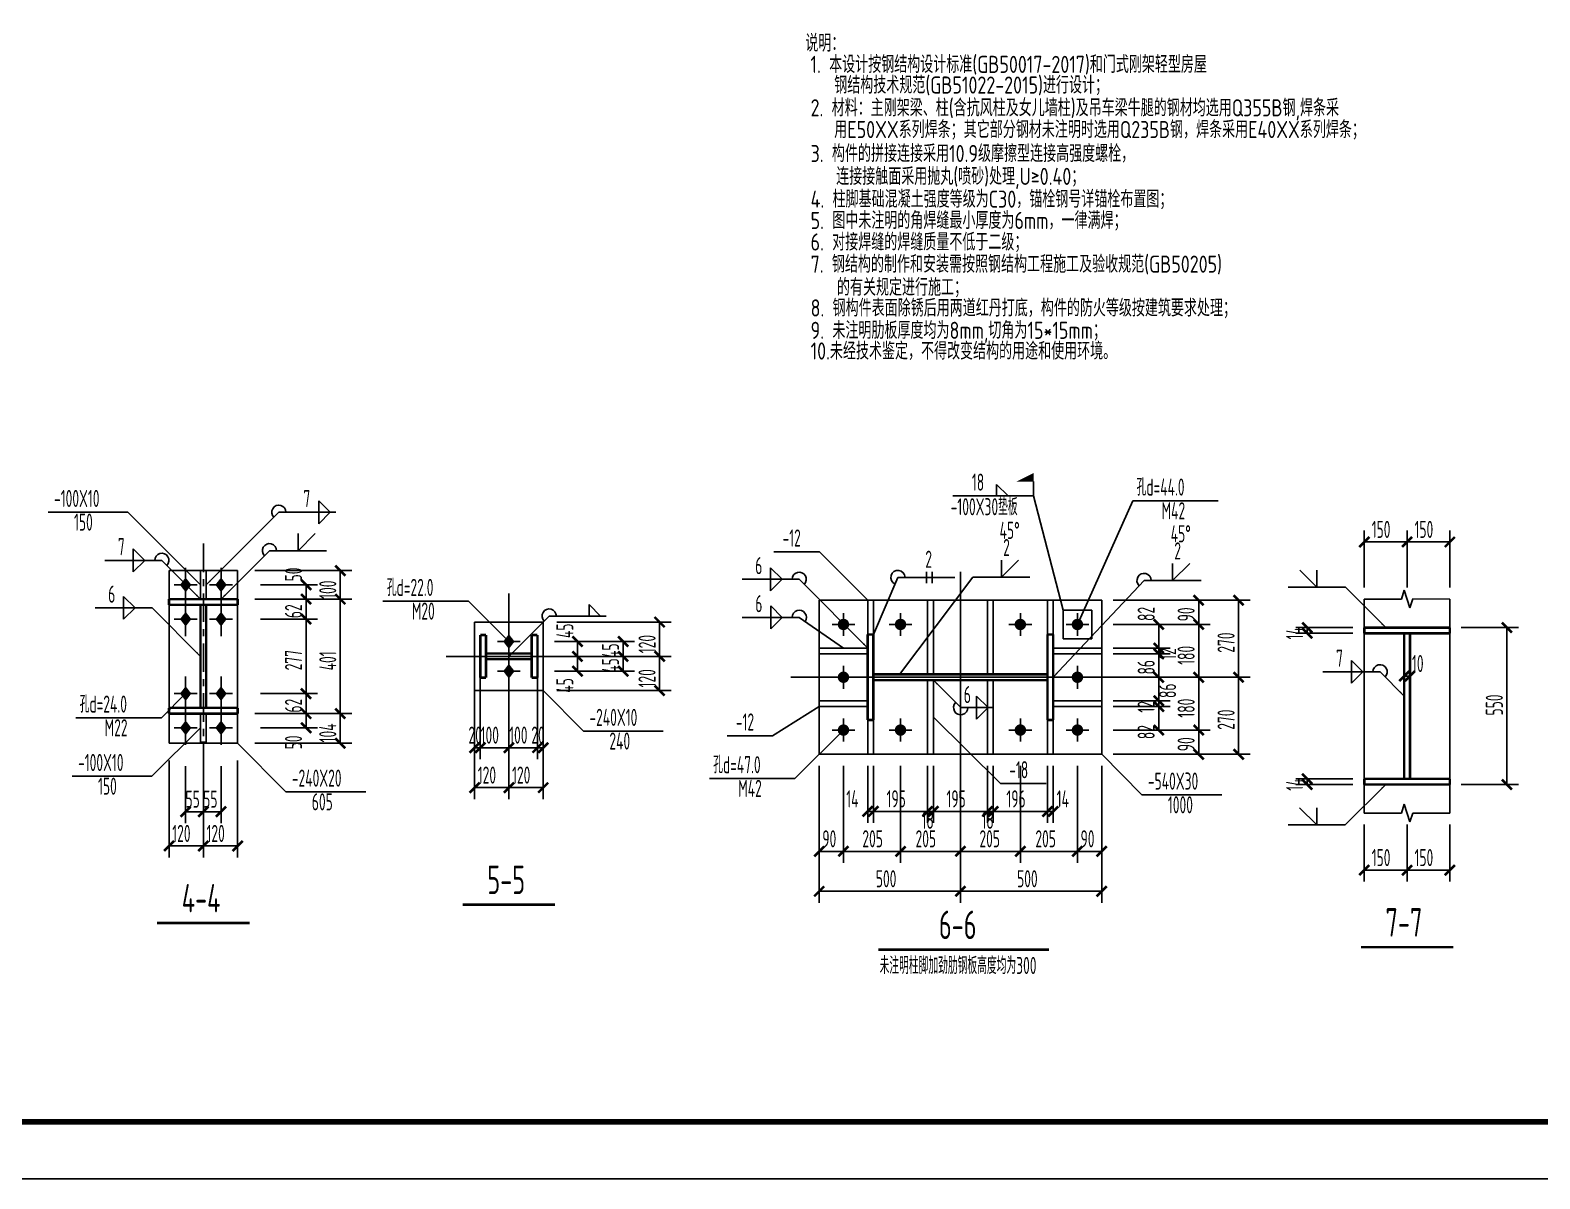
# Model space of a CAD drawing. Extents: x 9752569 to 9923256, y 1590558 to 2510207.
# Drawn here: x 9834289 to 9860743, y 1721983 to 1742107 of the extents above; entities that cross this region are included whole.
import ezdxf

# ---------------------------------------------------------------- set-up
doc = ezdxf.new("R2010")
doc.units = 0
doc.header["$LTSCALE"] = 1000
doc.header["$MEASUREMENT"] = 0
doc.linetypes.add('6', pattern=[8.75, 5, -1.25, 1.25, -1.25])
for name, color, linetype in [('10', 7, 'CONTINUOUS'), ('130', 7, 'CONTINUOUS'), ('20', 2, 'CONTINUOUS'), ('PUB_TITLE', 4, 'CONTINUOUS'), ('尺寸标注', 86, 'CONTINUOUS'), ('焊缝标注', 6, 'CONTINUOUS'), ('编号标注', 253, 'CONTINUOUS'), ('螺栓孔标注', 6, 'CONTINUOUS'), ('钢板标注', 6, 'CONTINUOUS')]:
    doc.layers.add(name, color=color, linetype=linetype)
doc.styles.add('TSSD_REIN', font='atssdeng.shx', dxfattribs={"width": 0.7, "bigfont": 'atssdchn.shx'})

msp = doc.modelspace()

# ---------------------------------------------------------------- linework, layer by layer
at = {"layer": '10', "color": 7, "linetype": '6', "ltscale": 0.1}
msp.add_line((9837323.2, 1729113.6), (9837323.2, 1733138.6), dxfattribs=at)
at = {"layer": '10', "color": 253, "ltscale": 0.1}
for p, q in [((9837013.2, 1732688.6), (9837013.2, 1732088.6)), ((9837633.2, 1732688.6), (9837633.2, 1732088.6)), ((9837213.2, 1732388.6), (9836813.2, 1732388.6)), ((9837833.2, 1732388.6), (9837433.2, 1732388.6)), ((9837013.2, 1732088.6), (9837013.2, 1731488.6)), ((9837633.2, 1732088.6), (9837633.2, 1731488.6)), ((9837213.2, 1731788.6), (9836813.2, 1731788.6)), ((9837833.2, 1731788.6), (9837433.2, 1731788.6)), ((9842677.2, 1731696.1), (9842677.2, 1731096.1)), ((9842877.2, 1731396.1), (9842477.2, 1731396.1)), ((9842677.2, 1731176.1), (9842677.2, 1730576.1)), ((9837013.2, 1730783.6), (9837013.2, 1730183.6)), ((9837633.2, 1730783.6), (9837633.2, 1730183.6)), ((9842877.2, 1730876.1), (9842477.2, 1730876.1)), ((9837213.2, 1730483.6), (9836813.2, 1730483.6)), ((9837833.2, 1730483.6), (9837433.2, 1730483.6)), ((9837013.2, 1730183.6), (9837013.2, 1729583.6)), ((9837633.2, 1730183.6), (9837633.2, 1729583.6)), ((9837213.2, 1729883.6), (9836813.2, 1729883.6)), ((9837833.2, 1729883.6), (9837433.2, 1729883.6))]:
    msp.add_line(p, q, dxfattribs=at)
at = {"layer": '10', "ltscale": 0.1}
for p, q in [((9850590.2, 1728919.8), (9850590.2, 1732619.8)), ((9842677.2, 1730036.1), (9842677.2, 1732236.1)), ((9848340.2, 1731694.8), (9848740.2, 1731694.8)), ((9848540.2, 1731494.8), (9848540.2, 1731894.8)), ((9849340.2, 1731694.8), (9849740.2, 1731694.8)), ((9849540.2, 1731494.8), (9849540.2, 1731894.8)), ((9851440.2, 1731694.8), (9851840.2, 1731694.8)), ((9851640.2, 1731494.8), (9851640.2, 1731894.8)), ((9852440.2, 1731694.8), (9852840.2, 1731694.8)), ((9852640.2, 1731494.8), (9852640.2, 1731894.8)), ((9841576.1, 1731136.1), (9843778.3, 1731136.1)), ((9848540.2, 1730569.8), (9848540.2, 1730969.8)), ((9852640.2, 1730569.8), (9852640.2, 1730969.8)), ((9847615.2, 1730769.8), (9853565.2, 1730769.8)), ((9848340.2, 1730769.8), (9848740.2, 1730769.8)), ((9852440.2, 1730769.8), (9852840.2, 1730769.8)), ((9848340.2, 1729844.8), (9848740.2, 1729844.8)), ((9848540.2, 1729644.8), (9848540.2, 1730044.8)), ((9849340.2, 1729844.8), (9849740.2, 1729844.8)), ((9849540.2, 1729644.8), (9849540.2, 1730044.8)), ((9851440.2, 1729844.8), (9851840.2, 1729844.8)), ((9851640.2, 1729644.8), (9851640.2, 1730044.8)), ((9852440.2, 1729844.8), (9852840.2, 1729844.8)), ((9852640.2, 1729644.8), (9852640.2, 1730044.8))]:
    msp.add_line(p, q, dxfattribs=at)
at = {"layer": '10', "color": 3, "ltscale": 0.1, "const_width": 45}
for points in [[(9837923.2, 1732138.6), (9836723.2, 1732138.6)], [(9836723.2, 1732138.6), (9836723.2, 1732038.6)], [(9836723.2, 1732038.6), (9837923.2, 1732038.6)], [(9837273.2, 1730233.6), (9837273.2, 1732038.6)], [(9837373.2, 1730233.6), (9837373.2, 1732038.6)], [(9837923.2, 1732038.6), (9837923.2, 1732138.6)], [(9842276.1, 1731511.1), (9842176.1, 1731511.1)], [(9842176.1, 1731511.1), (9842176.1, 1730761.1)], [(9842276.1, 1730761.1), (9842276.1, 1731511.1)], [(9843178.3, 1731511.1), (9843078.3, 1731511.1)], [(9843078.3, 1731511.1), (9843078.3, 1730761.1)], [(9843178.3, 1730761.1), (9843178.3, 1731511.1)], [(9849065.2, 1731519.8), (9848965.2, 1731519.8)], [(9848965.2, 1731519.8), (9848965.2, 1730019.8)], [(9849065.2, 1730019.8), (9849065.2, 1731519.8)], [(9852215.2, 1731519.8), (9852115.2, 1731519.8)], [(9852115.2, 1731519.8), (9852115.2, 1730019.8)], [(9852215.2, 1730019.8), (9852215.2, 1731519.8)], [(9842276.1, 1731186.1), (9843078.3, 1731186.1)], [(9842276.1, 1731086.1), (9843078.3, 1731086.1)], [(9842176.1, 1730761.1), (9842276.1, 1730761.1)], [(9843078.3, 1730761.1), (9843178.3, 1730761.1)], [(9849065.2, 1730819.8), (9852115.2, 1730819.8)], [(9849065.2, 1730719.8), (9852115.2, 1730719.8)], [(9837923.2, 1730233.6), (9836723.2, 1730233.6)], [(9836723.2, 1730233.6), (9836723.2, 1730133.6)], [(9836723.2, 1730133.6), (9837923.2, 1730133.6)], [(9837923.2, 1730133.6), (9837923.2, 1730233.6)], [(9848965.2, 1730019.8), (9849065.2, 1730019.8)], [(9852115.2, 1730019.8), (9852215.2, 1730019.8)]]:
    msp.add_lwpolyline(points, dxfattribs=at)
at = {"layer": '10', "ltscale": 0.1, "const_width": 100}
for points in [[(9848590.2, 1731694.8, 1), (9848490.2, 1731694.8, 1), (9848590.2, 1731694.8, 1)], [(9849590.2, 1731694.8, 1), (9849490.2, 1731694.8, 1), (9849590.2, 1731694.8, 1)], [(9851690.2, 1731694.8, 1), (9851590.2, 1731694.8, 1), (9851690.2, 1731694.8, 1)], [(9852690.2, 1731694.8, 1), (9852590.2, 1731694.8, 1), (9852690.2, 1731694.8, 1)], [(9848590.2, 1730769.8, 1), (9848490.2, 1730769.8, 1), (9848590.2, 1730769.8, 1)], [(9852690.2, 1730769.8, 1), (9852590.2, 1730769.8, 1), (9852690.2, 1730769.8, 1)], [(9848590.2, 1729844.8, 1), (9848490.2, 1729844.8, 1), (9848590.2, 1729844.8, 1)], [(9849590.2, 1729844.8, 1), (9849490.2, 1729844.8, 1), (9849590.2, 1729844.8, 1)], [(9851690.2, 1729844.8, 1), (9851590.2, 1729844.8, 1), (9851690.2, 1729844.8, 1)], [(9852690.2, 1729844.8, 1), (9852590.2, 1729844.8, 1), (9852690.2, 1729844.8, 1)]]:
    msp.add_lwpolyline(points, format="xyb", dxfattribs=at)
at = {"layer": '10', "ltscale": 0.1, "const_width": 45}
for points in [[(9841867.2, 1726786.1), (9843487.2, 1726786.1)], [(9836513.2, 1726463.6), (9838133.2, 1726463.6)], [(9849151.5, 1725996.8), (9852141.9, 1725996.8)], [(9857606.7, 1726040.3), (9859226.7, 1726040.3)]]:
    msp.add_lwpolyline(points, dxfattribs=at)
at = {"layer": '10', "ltscale": 0.1}
for points in [[(9837013.2, 1732518.6), (9836913.2, 1732388.6), (9837113.2, 1732388.6), (9837013.2, 1732258.6)], [(9837633.2, 1732518.6), (9837533.2, 1732388.6), (9837733.2, 1732388.6), (9837633.2, 1732258.6)], [(9837013.2, 1731918.6), (9836913.2, 1731788.6), (9837113.2, 1731788.6), (9837013.2, 1731658.6)], [(9837633.2, 1731918.6), (9837533.2, 1731788.6), (9837733.2, 1731788.6), (9837633.2, 1731658.6)], [(9842677.2, 1731526.1), (9842577.2, 1731396.1), (9842777.2, 1731396.1), (9842677.2, 1731266.1)], [(9842677.2, 1731006.1), (9842577.2, 1730876.1), (9842777.2, 1730876.1), (9842677.2, 1730746.1)], [(9837013.2, 1730613.6), (9836913.2, 1730483.6), (9837113.2, 1730483.6), (9837013.2, 1730353.6)], [(9837633.2, 1730613.6), (9837533.2, 1730483.6), (9837733.2, 1730483.6), (9837633.2, 1730353.6)], [(9837013.2, 1730013.6), (9836913.2, 1729883.6), (9837113.2, 1729883.6), (9837013.2, 1729753.6)], [(9837633.2, 1730013.6), (9837533.2, 1729883.6), (9837733.2, 1729883.6), (9837633.2, 1729753.6)]]:
    msp.add_solid(points, dxfattribs=at)
at = {"layer": '20'}
for points in [[(9837923.2, 1732638.6), (9836723.2, 1732638.6)], [(9836723.2, 1732638.6), (9836723.2, 1729613.6)], [(9837373.2, 1732638.6), (9837273.2, 1732638.6)], [(9837273.2, 1732638.6), (9837273.2, 1732138.6)], [(9837373.2, 1732138.6), (9837373.2, 1732638.6)], [(9837923.2, 1729613.6), (9837923.2, 1732638.6)], [(9837273.2, 1732138.6), (9837373.2, 1732138.6)], [(9853065.2, 1732119.8), (9848115.2, 1732119.8)], [(9848115.2, 1732119.8), (9848115.2, 1729419.8)], [(9849065.2, 1732119.8), (9848965.2, 1732119.8)], [(9848965.2, 1732119.8), (9848965.2, 1731519.8)], [(9849065.2, 1731519.8), (9849065.2, 1732119.8)], [(9850115.2, 1732119.8), (9850015.2, 1732119.8)], [(9850015.2, 1732119.8), (9850015.2, 1730819.8)], [(9850115.2, 1730819.8), (9850115.2, 1732119.8)], [(9851165.2, 1732119.8), (9851065.2, 1732119.8)], [(9851065.2, 1732119.8), (9851065.2, 1730819.8)], [(9851165.2, 1730819.8), (9851165.2, 1732119.8)], [(9852215.2, 1732119.8), (9852115.2, 1732119.8)], [(9852115.2, 1732119.8), (9852115.2, 1731519.8)], [(9852215.2, 1731519.8), (9852215.2, 1732119.8)], [(9852890.2, 1731944.8), (9852390.2, 1731944.8)], [(9852390.2, 1731944.8), (9852390.2, 1731444.8)], [(9852890.2, 1731444.8), (9852890.2, 1731944.8)], [(9853065.2, 1729419.8), (9853065.2, 1732119.8)], [(9843278.3, 1731736.1), (9842076.1, 1731736.1)], [(9842076.1, 1731736.1), (9842076.1, 1730536.1)], [(9843278.3, 1730536.1), (9843278.3, 1731736.1)], [(9848965.2, 1731519.8), (9849065.2, 1731519.8)], [(9852115.2, 1731519.8), (9852215.2, 1731519.8)], [(9852390.2, 1731444.8), (9852890.2, 1731444.8)], [(9848965.2, 1731282.3), (9848115.2, 1731282.3)], [(9848115.2, 1731282.3), (9848115.2, 1731182.3)], [(9848115.2, 1731182.3), (9848965.2, 1731182.3)], [(9848965.2, 1731182.3), (9848965.2, 1731282.3)], [(9853065.2, 1731282.3), (9852215.2, 1731282.3)], [(9852215.2, 1731282.3), (9852215.2, 1731182.3)], [(9852215.2, 1731182.3), (9853065.2, 1731182.3)], [(9853065.2, 1731182.3), (9853065.2, 1731282.3)], [(9842677.2, 1731136.1), (9842677.2, 1731136.1)], [(9842677.2, 1731136.1), (9842677.2, 1731136.1)], [(9842677.2, 1731136.1), (9842677.2, 1731136.1)], [(9842677.2, 1731136.1), (9842677.2, 1731136.1)], [(9842677.2, 1731136.1), (9842677.2, 1731136.1)], [(9842677.2, 1731136.1), (9842677.2, 1731136.1)], [(9842677.2, 1731136.1), (9842677.2, 1731136.1)], [(9842677.2, 1731136.1), (9842677.2, 1731136.1)], [(9850015.2, 1730819.8), (9850115.2, 1730819.8)], [(9850115.2, 1730719.8), (9850015.2, 1730719.8)], [(9850015.2, 1730719.8), (9850015.2, 1729419.8)], [(9850115.2, 1729419.8), (9850115.2, 1730719.8)], [(9851065.2, 1730819.8), (9851165.2, 1730819.8)], [(9851165.2, 1730719.8), (9851065.2, 1730719.8)], [(9851065.2, 1730719.8), (9851065.2, 1729419.8)], [(9851165.2, 1729419.8), (9851165.2, 1730719.8)], [(9842076.1, 1730536.1), (9843278.3, 1730536.1)], [(9848965.2, 1730357.3), (9848115.2, 1730357.3)], [(9848115.2, 1730357.3), (9848115.2, 1730257.3)], [(9848965.2, 1730257.3), (9848965.2, 1730357.3)], [(9853065.2, 1730357.3), (9852215.2, 1730357.3)], [(9852215.2, 1730357.3), (9852215.2, 1730257.3)], [(9853065.2, 1730257.3), (9853065.2, 1730357.3)], [(9837273.2, 1730133.6), (9837373.2, 1730133.6)], [(9837273.2, 1729633.6), (9837273.2, 1730133.6)], [(9837373.2, 1730133.6), (9837373.2, 1729633.6)], [(9848115.2, 1730257.3), (9848965.2, 1730257.3)], [(9852215.2, 1730257.3), (9853065.2, 1730257.3)], [(9849065.2, 1730019.8), (9848965.2, 1730019.8)], [(9848965.2, 1730019.8), (9848965.2, 1729419.8)], [(9849065.2, 1729419.8), (9849065.2, 1730019.8)], [(9852215.2, 1730019.8), (9852115.2, 1730019.8)], [(9852115.2, 1730019.8), (9852115.2, 1729419.8)], [(9852215.2, 1729419.8), (9852215.2, 1730019.8)], [(9836723.2, 1729613.6), (9837923.2, 1729613.6)], [(9837373.2, 1729633.6), (9837273.2, 1729633.6)], [(9848115.2, 1729419.8), (9853065.2, 1729419.8)], [(9848965.2, 1729419.8), (9849065.2, 1729419.8)], [(9850015.2, 1729419.8), (9850115.2, 1729419.8)], [(9851065.2, 1729419.8), (9851165.2, 1729419.8)], [(9852115.2, 1729419.8), (9852215.2, 1729419.8)]]:
    msp.add_lwpolyline(points, dxfattribs=at)
at = {"layer": 'PUB_TITLE'}
msp.add_lwpolyline([(9811805.5, 1721982.8), (9895905.5, 1721982.8), (9895905.5, 1781382.8), (9811805.5, 1781382.8)], close=True, dxfattribs=at)
at = {"layer": 'PUB_TITLE', "const_width": 100}
msp.add_lwpolyline([(9814305.5, 1722982.8), (9894905.5, 1722982.8), (9894905.5, 1780382.8), (9814305.5, 1780382.8)], close=True, dxfattribs=at)
at = {"layer": '尺寸标注'}
for p, q in [((9857666.7, 1732340.3), (9857666.7, 1733340.3)), ((9858416.7, 1732340.3), (9858416.7, 1733340.3)), ((9858416.7, 1732340.3), (9858416.7, 1733340.3)), ((9859166.7, 1732340.3), (9859166.7, 1733340.3)), ((9857666.7, 1733140.3), (9858416.7, 1733140.3)), ((9858416.7, 1733140.3), (9859166.7, 1733140.3)), ((9838223.2, 1732638.6), (9839923.2, 1732638.6)), ((9839723.2, 1732138.6), (9839723.2, 1732638.6)), ((9838323.2, 1732388.6), (9839323.2, 1732388.6)), ((9839123.2, 1732138.6), (9839123.2, 1732388.6)), ((9858316.7, 1732140.3), (9858366.7, 1732294.2)), ((9858366.7, 1732294.2), (9858466.4, 1731987.5)), ((9838223.2, 1732138.6), (9839923.2, 1732138.6)), ((9838223.2, 1732138.6), (9839923.2, 1732138.6)), ((9838323.2, 1732138.6), (9839323.2, 1732138.6)), ((9838323.2, 1732138.6), (9839323.2, 1732138.6)), ((9839123.2, 1731788.6), (9839123.2, 1732138.6)), ((9839723.2, 1730133.6), (9839723.2, 1732138.6)), ((9853265.2, 1732119.8), (9854965.2, 1732119.8)), ((9853265.2, 1732119.8), (9855665.2, 1732119.8)), ((9854765.2, 1731694.8), (9854765.2, 1732119.8)), ((9855465.2, 1730769.8), (9855465.2, 1732119.8)), ((9857666.7, 1732140.3), (9858316.7, 1732140.3)), ((9858466.4, 1731987.5), (9858516.7, 1732141.3)), ((9858516.7, 1732141.3), (9859166.7, 1732140.3)), ((9838323.2, 1731788.6), (9839323.2, 1731788.6)), ((9838323.2, 1731788.6), (9839323.2, 1731788.6)), ((9839123.2, 1730483.6), (9839123.2, 1731788.6)), ((9843518.3, 1731736.1), (9845518.3, 1731736.1)), ((9845318.3, 1731136.1), (9845318.3, 1731736.1)), ((9853265.2, 1731694.8), (9854265.2, 1731694.8)), ((9853265.2, 1731694.8), (9854965.2, 1731694.8)), ((9853265.2, 1731694.8), (9854965.2, 1731694.8)), ((9854065.2, 1731282.3), (9854065.2, 1731694.8)), ((9854765.2, 1730769.8), (9854765.2, 1731694.8)), ((9857466.7, 1731640.3), (9856466.7, 1731640.3)), ((9857466.7, 1731540.3), (9856466.7, 1731540.3)), ((9856666.7, 1731540.3), (9856666.7, 1731640.3)), ((9859366.7, 1731640.3), (9860366.7, 1731640.3)), ((9860166.7, 1728890.3), (9860166.7, 1731640.3)), ((9843478.3, 1731396.1), (9844078.3, 1731396.1)), ((9843558.3, 1731396.1), (9844878.3, 1731396.1)), ((9843878.3, 1731136.1), (9843878.3, 1731396.1)), ((9844678.3, 1731136.1), (9844678.3, 1731396.1)), ((9853265.2, 1731282.3), (9854265.2, 1731282.3)), ((9853265.2, 1731282.3), (9854265.2, 1731282.3)), ((9853265.2, 1731182.3), (9854265.2, 1731182.3)), ((9853265.2, 1731182.3), (9854265.2, 1731182.3)), ((9854065.2, 1731182.3), (9854065.2, 1731282.3)), ((9854065.2, 1730769.8), (9854065.2, 1731182.3)), ((9842076.1, 1731036.1), (9842076.1, 1729336.1)), ((9842176.1, 1731036.1), (9842176.1, 1729336.1)), ((9842176.1, 1731036.1), (9842176.1, 1729336.1)), ((9842677.2, 1731036.1), (9842677.2, 1729336.1)), ((9842677.2, 1731036.1), (9842677.2, 1729336.1)), ((9843178.3, 1731036.1), (9843178.3, 1729336.1)), ((9843178.3, 1731036.1), (9843178.3, 1729336.1)), ((9843278.3, 1731036.1), (9843278.3, 1729336.1)), ((9843478.3, 1731136.1), (9844078.3, 1731136.1)), ((9843478.3, 1731136.1), (9844078.3, 1731136.1)), ((9843518.3, 1731136.1), (9845518.3, 1731136.1)), ((9843518.3, 1731136.1), (9845518.3, 1731136.1)), ((9843558.3, 1731136.1), (9844878.3, 1731136.1)), ((9843558.3, 1731136.1), (9844878.3, 1731136.1)), ((9843878.3, 1730876.1), (9843878.3, 1731136.1)), ((9844678.3, 1730876.1), (9844678.3, 1731136.1)), ((9845318.3, 1730536.1), (9845318.3, 1731136.1)), ((9843478.3, 1730876.1), (9844078.3, 1730876.1)), ((9843558.3, 1730876.1), (9844878.3, 1730876.1)), ((9853265.2, 1730769.8), (9854265.2, 1730769.8)), ((9853265.2, 1730769.8), (9854265.2, 1730769.8)), ((9853265.2, 1730769.8), (9854965.2, 1730769.8)), ((9853265.2, 1730769.8), (9854965.2, 1730769.8)), ((9853265.2, 1730769.8), (9855665.2, 1730769.8)), ((9853265.2, 1730769.8), (9855665.2, 1730769.8)), ((9854065.2, 1730357.3), (9854065.2, 1730769.8)), ((9854765.2, 1729844.8), (9854765.2, 1730769.8)), ((9855465.2, 1729419.8), (9855465.2, 1730769.8)), ((9858366.7, 1730800.3), (9858366.7, 1730590.3)), ((9858366.7, 1730790.3), (9858466.7, 1730790.3)), ((9858466.7, 1730800.3), (9858466.7, 1730590.3)), ((9838323.2, 1730483.6), (9839323.2, 1730483.6)), ((9838323.2, 1730483.6), (9839323.2, 1730483.6)), ((9839123.2, 1730133.6), (9839123.2, 1730483.6)), ((9843518.3, 1730536.1), (9845518.3, 1730536.1)), ((9853265.2, 1730357.3), (9854265.2, 1730357.3)), ((9853265.2, 1730357.3), (9854265.2, 1730357.3)), ((9854065.2, 1730257.3), (9854065.2, 1730357.3)), ((9838223.2, 1730133.6), (9839923.2, 1730133.6)), ((9838223.2, 1730133.6), (9839923.2, 1730133.6)), ((9838323.2, 1730133.6), (9839323.2, 1730133.6)), ((9838323.2, 1730133.6), (9839323.2, 1730133.6)), ((9839123.2, 1729883.6), (9839123.2, 1730133.6)), ((9839723.2, 1729613.6), (9839723.2, 1730133.6)), ((9842076.1, 1730336.1), (9842076.1, 1728636.1)), ((9842677.2, 1730336.1), (9842677.2, 1728636.1)), ((9842677.2, 1730336.1), (9842677.2, 1728636.1)), ((9843278.3, 1730336.1), (9843278.3, 1728636.1)), ((9853265.2, 1730257.3), (9854265.2, 1730257.3)), ((9853265.2, 1730257.3), (9854265.2, 1730257.3)), ((9854065.2, 1729844.8), (9854065.2, 1730257.3)), ((9838323.2, 1729883.6), (9839323.2, 1729883.6)), ((9853265.2, 1729844.8), (9854265.2, 1729844.8)), ((9853265.2, 1729844.8), (9854965.2, 1729844.8)), ((9853265.2, 1729844.8), (9854965.2, 1729844.8)), ((9854765.2, 1729419.8), (9854765.2, 1729844.8)), ((9838223.2, 1729613.6), (9839923.2, 1729613.6)), ((9836723.2, 1729313.6), (9836723.2, 1727613.6)), ((9837323.2, 1729313.6), (9837323.2, 1727613.6)), ((9837323.2, 1729313.6), (9837323.2, 1727613.6)), ((9837923.2, 1729313.6), (9837923.2, 1727613.6)), ((9842076.1, 1729536.1), (9842176.1, 1729536.1)), ((9842176.1, 1729536.1), (9842677.2, 1729536.1)), ((9842677.2, 1729536.1), (9843178.3, 1729536.1)), ((9843178.3, 1729536.1), (9843278.3, 1729536.1)), ((9853265.2, 1729419.8), (9854965.2, 1729419.8)), ((9853265.2, 1729419.8), (9855665.2, 1729419.8)), ((9837013.2, 1729213.6), (9837013.2, 1728213.6)), ((9837323.2, 1729213.6), (9837323.2, 1728213.6)), ((9837323.2, 1729213.6), (9837323.2, 1728213.6)), ((9837633.2, 1729213.6), (9837633.2, 1728213.6)), ((9848115.2, 1729219.8), (9848115.2, 1727519.8)), ((9848115.2, 1729219.8), (9848115.2, 1726819.8)), ((9848540.2, 1729219.8), (9848540.2, 1727519.8)), ((9848540.2, 1729219.8), (9848540.2, 1727519.8)), ((9848965.2, 1729219.8), (9848965.2, 1728219.8)), ((9849065.2, 1729219.8), (9849065.2, 1728219.8)), ((9849065.2, 1729219.8), (9849065.2, 1728219.8)), ((9849540.2, 1729219.8), (9849540.2, 1727519.8)), ((9850015.2, 1729219.8), (9850015.2, 1728219.8)), ((9850015.2, 1729219.8), (9850015.2, 1728219.8)), ((9850115.2, 1729219.8), (9850115.2, 1728219.8)), ((9850115.2, 1729219.8), (9850115.2, 1728219.8)), ((9850590.2, 1729219.8), (9850590.2, 1727519.8)), ((9850590.2, 1729219.8), (9850590.2, 1727519.8)), ((9850590.2, 1729219.8), (9850590.2, 1726819.8)), ((9850590.2, 1729219.8), (9850590.2, 1726819.8)), ((9851065.2, 1729219.8), (9851065.2, 1728219.8)), ((9851065.2, 1729219.8), (9851065.2, 1728219.8)), ((9851165.2, 1729219.8), (9851165.2, 1728219.8)), ((9851165.2, 1729219.8), (9851165.2, 1728219.8)), ((9851640.2, 1729219.8), (9851640.2, 1727519.8)), ((9852115.2, 1729219.8), (9852115.2, 1728219.8)), ((9852115.2, 1729219.8), (9852115.2, 1728219.8)), ((9852215.2, 1729219.8), (9852215.2, 1728219.8)), ((9852640.2, 1729219.8), (9852640.2, 1727519.8)), ((9852640.2, 1729219.8), (9852640.2, 1727519.8)), ((9853065.2, 1729219.8), (9853065.2, 1727519.8)), ((9853065.2, 1729219.8), (9853065.2, 1726819.8)), ((9842076.1, 1728836.1), (9842677.2, 1728836.1)), ((9842677.2, 1728836.1), (9843278.3, 1728836.1)), ((9857466.7, 1728990.3), (9856466.7, 1728990.3)), ((9857466.7, 1728890.3), (9856466.7, 1728890.3)), ((9856666.7, 1728890.3), (9856666.7, 1728990.3)), ((9859366.7, 1728890.3), (9860366.7, 1728890.3)), ((9858316.7, 1728390.3), (9858366.7, 1728544.2)), ((9858366.7, 1728544.2), (9858466.4, 1728237.5)), ((9837013.2, 1728413.6), (9837323.2, 1728413.6)), ((9837323.2, 1728413.6), (9837633.2, 1728413.6)), ((9848965.2, 1728419.8), (9849065.2, 1728419.8)), ((9849065.2, 1728419.8), (9850015.2, 1728419.8)), ((9850015.2, 1728419.8), (9850115.2, 1728419.8)), ((9850115.2, 1728419.8), (9851065.2, 1728419.8)), ((9851065.2, 1728419.8), (9851165.2, 1728419.8)), ((9851165.2, 1728419.8), (9852115.2, 1728419.8)), ((9852115.2, 1728419.8), (9852215.2, 1728419.8)), ((9857666.7, 1728390.3), (9858316.7, 1728390.3)), ((9858466.4, 1728237.5), (9858516.7, 1728391.3)), ((9858516.7, 1728391.3), (9859166.7, 1728390.3)), ((9857666.7, 1728190.3), (9857666.7, 1727190.3)), ((9858416.7, 1728190.3), (9858416.7, 1727190.3)), ((9858416.7, 1728190.3), (9858416.7, 1727190.3)), ((9859166.7, 1728190.3), (9859166.7, 1727190.3)), ((9836723.2, 1727813.6), (9837323.2, 1727813.6)), ((9837323.2, 1727813.6), (9837923.2, 1727813.6)), ((9848115.2, 1727719.8), (9848540.2, 1727719.8)), ((9848540.2, 1727719.8), (9850590.2, 1727719.8)), ((9850590.2, 1727719.8), (9852640.2, 1727719.8)), ((9852640.2, 1727719.8), (9853065.2, 1727719.8)), ((9857666.7, 1727390.3), (9858416.7, 1727390.3)), ((9858416.7, 1727390.3), (9859166.7, 1727390.3)), ((9848115.2, 1727019.8), (9850590.2, 1727019.8)), ((9850590.2, 1727019.8), (9853065.2, 1727019.8))]:
    msp.add_line(p, q, dxfattribs=at)
at = {"layer": '尺寸标注', "color": 3}
for p, q in [((9857666.7, 1728390.3), (9857666.7, 1732140.3)), ((9859166.7, 1728390.3), (9859166.7, 1732140.3))]:
    msp.add_line(p, q, dxfattribs=at)
at = {"layer": '尺寸标注', "const_width": 45}
for points in [[(9857578.3, 1733051.9), (9857755, 1733228.7)], [(9858328.3, 1733051.9), (9858505, 1733228.7)], [(9858328.3, 1733051.9), (9858505, 1733228.7)], [(9859078.3, 1733051.9), (9859255, 1733228.7)], [(9839634.8, 1732727), (9839811.6, 1732550.2)], [(9839034.8, 1732477), (9839211.6, 1732300.2)], [(9839034.8, 1732227), (9839211.6, 1732050.2)], [(9839034.8, 1732227), (9839211.6, 1732050.2)], [(9839634.8, 1732227), (9839811.6, 1732050.2)], [(9839634.8, 1732227), (9839811.6, 1732050.2)], [(9854676.8, 1732208.2), (9854853.6, 1732031.4)], [(9855376.8, 1732208.2), (9855553.6, 1732031.4)], [(9839034.8, 1731877), (9839211.6, 1731700.2)], [(9839034.8, 1731877), (9839211.6, 1731700.2)], [(9845229.9, 1731824.5), (9845406.7, 1731647.7)], [(9853976.8, 1731783.2), (9854153.6, 1731606.4)], [(9854676.8, 1731783.2), (9854853.6, 1731606.4)], [(9854676.8, 1731783.2), (9854853.6, 1731606.4)], [(9856578.3, 1731728.7), (9856755, 1731551.9)], [(9860078.3, 1731728.7), (9860255, 1731551.9)], [(9843789.9, 1731484.5), (9843966.7, 1731307.7)], [(9844589.9, 1731484.5), (9844766.7, 1731307.7)], [(9856578.3, 1731628.7), (9856755, 1731451.9)], [(9843789.9, 1731224.5), (9843966.7, 1731047.7)], [(9843789.9, 1731224.5), (9843966.7, 1731047.7)], [(9844589.9, 1731224.5), (9844766.7, 1731047.7)], [(9844589.9, 1731224.5), (9844766.7, 1731047.7)], [(9845229.9, 1731224.5), (9845406.7, 1731047.7)], [(9845229.9, 1731224.5), (9845406.7, 1731047.7)], [(9853976.8, 1731370.7), (9854153.6, 1731193.9)], [(9853976.8, 1731370.7), (9854153.6, 1731193.9)], [(9853976.8, 1731270.7), (9854153.6, 1731093.9)], [(9853976.8, 1731270.7), (9854153.6, 1731093.9)], [(9843789.9, 1730964.5), (9843966.7, 1730787.7)], [(9844589.9, 1730964.5), (9844766.7, 1730787.7)], [(9853976.8, 1730858.2), (9854153.6, 1730681.4)], [(9853976.8, 1730858.2), (9854153.6, 1730681.4)], [(9854676.8, 1730858.2), (9854853.6, 1730681.4)], [(9854676.8, 1730858.2), (9854853.6, 1730681.4)], [(9855376.8, 1730858.2), (9855553.6, 1730681.4)], [(9855376.8, 1730858.2), (9855553.6, 1730681.4)], [(9858278.3, 1730701.9), (9858455, 1730878.7)], [(9858378.3, 1730701.9), (9858555, 1730878.7)], [(9845229.9, 1730624.5), (9845406.7, 1730447.7)], [(9839034.8, 1730572), (9839211.6, 1730395.2)], [(9839034.8, 1730572), (9839211.6, 1730395.2)], [(9853976.8, 1730445.7), (9854153.6, 1730268.9)], [(9853976.8, 1730445.7), (9854153.6, 1730268.9)], [(9853976.8, 1730345.7), (9854153.6, 1730168.9)], [(9853976.8, 1730345.7), (9854153.6, 1730168.9)], [(9839034.8, 1730222), (9839211.6, 1730045.2)], [(9839034.8, 1730222), (9839211.6, 1730045.2)], [(9839634.8, 1730222), (9839811.6, 1730045.2)], [(9839634.8, 1730222), (9839811.6, 1730045.2)], [(9839034.8, 1729972), (9839211.6, 1729795.2)], [(9853976.8, 1729933.2), (9854153.6, 1729756.4)], [(9854676.8, 1729933.2), (9854853.6, 1729756.4)], [(9854676.8, 1729933.2), (9854853.6, 1729756.4)], [(9839634.8, 1729702), (9839811.6, 1729525.2)], [(9841987.7, 1729447.7), (9842164.4, 1729624.5)], [(9842087.7, 1729447.7), (9842264.4, 1729624.5)], [(9842087.7, 1729447.7), (9842264.4, 1729624.5)], [(9842588.8, 1729447.7), (9842765.6, 1729624.5)], [(9842588.8, 1729447.7), (9842765.6, 1729624.5)], [(9843089.9, 1729447.7), (9843266.7, 1729624.5)], [(9843089.9, 1729447.7), (9843266.7, 1729624.5)], [(9843189.9, 1729447.7), (9843366.7, 1729624.5)], [(9854676.8, 1729508.2), (9854853.6, 1729331.4)], [(9855376.8, 1729508.2), (9855553.6, 1729331.4)], [(9856578.3, 1729078.7), (9856755, 1728901.9)], [(9841987.7, 1728747.7), (9842164.4, 1728924.5)], [(9842588.8, 1728747.7), (9842765.6, 1728924.5)], [(9842588.8, 1728747.7), (9842765.6, 1728924.5)], [(9843189.9, 1728747.7), (9843366.7, 1728924.5)], [(9856578.3, 1728978.7), (9856755, 1728801.9)], [(9860078.3, 1728978.7), (9860255, 1728801.9)], [(9836924.8, 1728325.2), (9837101.6, 1728502)], [(9837234.8, 1728325.2), (9837411.6, 1728502)], [(9837234.8, 1728325.2), (9837411.6, 1728502)], [(9837544.8, 1728325.2), (9837721.6, 1728502)], [(9848876.8, 1728331.4), (9849053.6, 1728508.2)], [(9848976.8, 1728331.4), (9849153.6, 1728508.2)], [(9848976.8, 1728331.4), (9849153.6, 1728508.2)], [(9849926.8, 1728331.4), (9850103.6, 1728508.2)], [(9849926.8, 1728331.4), (9850103.6, 1728508.2)], [(9850026.8, 1728331.4), (9850203.6, 1728508.2)], [(9850026.8, 1728331.4), (9850203.6, 1728508.2)], [(9850976.8, 1728331.4), (9851153.6, 1728508.2)], [(9850976.8, 1728331.4), (9851153.6, 1728508.2)], [(9851076.8, 1728331.4), (9851253.6, 1728508.2)], [(9851076.8, 1728331.4), (9851253.6, 1728508.2)], [(9852026.8, 1728331.4), (9852203.6, 1728508.2)], [(9852026.8, 1728331.4), (9852203.6, 1728508.2)], [(9852126.8, 1728331.4), (9852303.6, 1728508.2)], [(9836634.8, 1727725.2), (9836811.6, 1727902)], [(9837234.8, 1727725.2), (9837411.6, 1727902)], [(9837234.8, 1727725.2), (9837411.6, 1727902)], [(9837834.8, 1727725.2), (9838011.6, 1727902)], [(9848026.8, 1727631.4), (9848203.6, 1727808.2)], [(9848451.8, 1727631.4), (9848628.6, 1727808.2)], [(9848451.8, 1727631.4), (9848628.6, 1727808.2)], [(9849451.8, 1727631.4), (9849628.6, 1727808.2)], [(9849451.8, 1727631.4), (9849628.6, 1727808.2)], [(9850501.8, 1727631.4), (9850678.6, 1727808.2)], [(9850501.8, 1727631.4), (9850678.6, 1727808.2)], [(9851551.8, 1727631.4), (9851728.6, 1727808.2)], [(9851551.8, 1727631.4), (9851728.6, 1727808.2)], [(9852551.8, 1727631.4), (9852728.6, 1727808.2)], [(9852551.8, 1727631.4), (9852728.6, 1727808.2)], [(9852976.8, 1727631.4), (9853153.6, 1727808.2)], [(9857578.3, 1727301.9), (9857755, 1727478.7)], [(9858328.3, 1727301.9), (9858505, 1727478.7)], [(9858328.3, 1727301.9), (9858505, 1727478.7)], [(9859078.3, 1727301.9), (9859255, 1727478.7)], [(9848026.8, 1726931.4), (9848203.6, 1727108.2)], [(9850501.8, 1726931.4), (9850678.6, 1727108.2)], [(9850501.8, 1726931.4), (9850678.6, 1727108.2)], [(9852976.8, 1726931.4), (9853153.6, 1727108.2)]]:
    msp.add_lwpolyline(points, dxfattribs=at)
at = {"layer": '焊缝标注'}
for p, q in [((9851423.8, 1733948.1), (9851223.8, 1734148.1)), ((9851223.8, 1733948.1), (9851223.8, 1734148.1)), ((9851872.6, 1733948.1), (9851872.6, 1734198.1)), ((9839346.5, 1733860.9), (9839546.5, 1733660.9)), ((9839346.5, 1733660.9), (9839346.5, 1733860.9)), ((9851872.6, 1733948.1), (9850458.8, 1733948.1)), ((9852390.2, 1731944.8), (9851872.6, 1733948.1)), ((9837373.2, 1732388.6), (9838646.5, 1733660.9)), ((9838646.5, 1733660.9), (9839646.5, 1733660.9)), ((9839346.5, 1733460.9), (9839546.5, 1733660.9)), ((9839346.5, 1733660.9), (9839346.5, 1733460.9)), ((9838982, 1732986.8), (9838982, 1733286.8)), ((9838982, 1732986.8), (9839282, 1733286.8)), ((9836295.2, 1732818.2), (9836095.2, 1733018.2)), ((9836095.2, 1732818.2), (9836095.2, 1733018.2)), ((9836595.2, 1732818.2), (9835595.2, 1732818.2)), ((9836295.2, 1732818.2), (9836095.2, 1732618.2)), ((9836095.2, 1732818.2), (9836095.2, 1732618.2)), ((9837273.2, 1732138.6), (9836595.2, 1732818.2)), ((9837633.2, 1732138.6), (9838482, 1732986.8)), ((9838482, 1732986.8), (9839482, 1732986.8)), ((9851308.6, 1732523.2), (9851308.6, 1732823.2)), ((9851308.6, 1732523.2), (9851608.6, 1732823.2)), ((9854307.4, 1732464.4), (9854307.4, 1732764.4)), ((9854307.4, 1732464.4), (9854607.4, 1732764.4)), ((9847764.5, 1732485.8), (9846764.5, 1732485.8)), ((9847464.5, 1732485.8), (9847264.5, 1732685.8)), ((9847264.5, 1732485.8), (9847264.5, 1732685.8)), ((9847464.5, 1732485.8), (9847264.5, 1732285.8)), ((9847264.5, 1732485.8), (9847264.5, 1732285.8)), ((9848965.2, 1731282.3), (9847764.5, 1732485.8)), ((9849065.2, 1731519.8), (9849494.4, 1732517.6)), ((9849494.4, 1732517.6), (9850494.4, 1732517.6)), ((9849522.7, 1730819.8), (9850808.6, 1732523.2)), ((9849994.4, 1732417.6), (9849994.4, 1732617.6)), ((9850094.4, 1732417.6), (9850094.4, 1732617.6)), ((9850808.6, 1732523.2), (9851808.6, 1732523.2)), ((9856835.4, 1732348.2), (9856535.4, 1732648.2)), ((9856835.4, 1732348.2), (9856835.4, 1732648.2)), ((9852215.2, 1730769.8), (9853807.4, 1732464.4)), ((9853807.4, 1732464.4), (9854807.4, 1732464.4)), ((9857335.4, 1732348.2), (9856335.4, 1732348.2)), ((9858041.7, 1731640.3), (9857335.4, 1732348.2)), ((9836425.7, 1731985.6), (9835425.7, 1731985.6)), ((9836125.7, 1731985.6), (9835925.7, 1732185.6)), ((9835925.7, 1731985.6), (9835925.7, 1732185.6)), ((9836125.7, 1731985.6), (9835925.7, 1731785.6)), ((9835925.7, 1731985.6), (9835925.7, 1731785.6)), ((9837273.2, 1731136.1), (9836425.7, 1731985.6)), ((9844084.6, 1732042.9), (9844284.6, 1731842.9)), ((9844084.6, 1731842.9), (9844084.6, 1732042.9)), ((9847465.7, 1731819.7), (9847265.7, 1732019.7)), ((9847265.7, 1731819.7), (9847265.7, 1732019.7)), ((9842677.2, 1731136.1), (9843384.6, 1731842.9)), ((9843384.6, 1731842.9), (9844384.6, 1731842.9)), ((9847765.7, 1731819.7), (9846765.7, 1731819.7)), ((9847465.7, 1731819.7), (9847265.7, 1731619.7)), ((9847265.7, 1731819.7), (9847265.7, 1731619.7)), ((9848540.2, 1731282.3), (9847765.7, 1731819.7)), ((9857642.9, 1730865), (9857442.9, 1731065)), ((9857442.9, 1730865), (9857442.9, 1731065)), ((9850115.2, 1730719.8), (9850594.4, 1730237.9)), ((9857942.9, 1730865), (9856942.9, 1730865)), ((9857642.9, 1730865), (9857442.9, 1730665)), ((9857442.9, 1730865), (9857442.9, 1730665)), ((9858366.7, 1730440.3), (9857942.9, 1730865)), ((9850873.9, 1730437.9), (9851073.9, 1730237.9)), ((9850873.9, 1730237.9), (9850873.9, 1730437.9)), ((9850594.4, 1730237.9), (9851173.9, 1730237.9)), ((9850873.9, 1730037.9), (9851073.9, 1730237.9)), ((9850873.9, 1730237.9), (9850873.9, 1730037.9)), ((9858041.7, 1728890.3), (9857333.1, 1728184.6)), ((9856833.1, 1728184.6), (9856533.1, 1728484.6)), ((9856833.1, 1728184.6), (9856833.1, 1728484.6)), ((9857333.1, 1728184.6), (9856333.1, 1728184.6))]:
    msp.add_line(p, q, dxfattribs=at)
for centre, start, end in [((9838646.5, 1733660.9), 0, 224.97719), ((9838482, 1732986.8), 0, 224.97719), ((9836595.2, 1732818.2), 314.93155, 180.00001), ((9847764.5, 1732485.8), 314.93155, 180.00001), ((9849494.4, 1732517.6), 0, 246.7219), ((9853807.4, 1732464.4), 0, 226.78376), ((9843384.6, 1731842.9), 0, 224.97719), ((9847765.7, 1731819.7), 325.24664, 180.00001), ((9857942.9, 1730865), 314.93155, 180.00001), ((9850594.4, 1730237.9), 134.84033, 0)]:
    msp.add_arc(centre, 125, start, end, dxfattribs=at)
for points in [[(9851872.6, 1734198.1), (9851572.6, 1734198.1), (9851872.6, 1734348.1)], [(9837373.2, 1732388.6), (9837454.5, 1732448.6), (9837433.3, 1732469.9)], [(9837273.2, 1732138.6), (9837213.2, 1732220), (9837191.9, 1732198.8)], [(9837633.2, 1732138.6), (9837714.5, 1732198.6), (9837693.3, 1732219.9)], [(9852390.2, 1731944.8), (9852379.8, 1732045.4), (9852350.7, 1732037.9)], [(9858041.7, 1731640.3), (9857981.6, 1731721.7), (9857960.4, 1731700.5)], [(9849065.2, 1731519.8), (9849118.5, 1731605.7), (9849090.9, 1731617.6)], [(9837273.2, 1731136.1), (9837213.2, 1731217.5), (9837191.9, 1731196.3)], [(9842677.2, 1731136.1), (9842758.5, 1731196.1), (9842737.3, 1731217.4)], [(9848540.2, 1731282.3), (9848466.6, 1731351.6), (9848449.5, 1731327)], [(9848965.2, 1731282.3), (9848905.2, 1731363.7), (9848883.9, 1731342.5)], [(9849522.7, 1730819.8), (9849594.9, 1730890.6), (9849571, 1730908.7)], [(9850115.2, 1730719.8), (9850175.1, 1730638.3), (9850196.3, 1730659.5)], [(9852215.2, 1730769.8), (9852294.6, 1730832.4), (9852272.7, 1730853)], [(9858366.7, 1730440.3), (9858306.6, 1730521.7), (9858285.4, 1730500.5)], [(9858041.7, 1728890.3), (9857960.2, 1728830.3), (9857981.4, 1728809.1)]]:
    msp.add_solid(points, dxfattribs=at)
at = {"layer": '编号标注', "color": 2, "const_width": 45}
for points in [[(9857666.7, 1731640.3), (9859166.7, 1731640.3)], [(9857666.7, 1731540.3), (9857666.7, 1731640.3)], [(9859166.7, 1731540.3), (9857666.7, 1731540.3)], [(9858466.7, 1731540.3), (9858366.7, 1731540.3)], [(9858366.7, 1731540.3), (9858366.7, 1728990.3)], [(9858466.7, 1728990.3), (9858466.7, 1731540.3)], [(9859166.7, 1731640.3), (9859166.7, 1731540.3)], [(9859166.7, 1728990.3), (9857666.7, 1728990.3)], [(9857666.7, 1728990.3), (9857666.7, 1728890.3)], [(9857666.7, 1728890.3), (9859166.7, 1728890.3)], [(9858366.7, 1728990.3), (9858466.7, 1728990.3)], [(9859166.7, 1728890.3), (9859166.7, 1728990.3)]]:
    msp.add_lwpolyline(points, dxfattribs=at)
at = {"layer": '螺栓孔标注'}
for p, q in [((9852640.2, 1731694.8), (9853609.3, 1733862)), ((9853609.3, 1733862), (9855109.3, 1733862)), ((9841970.9, 1732104), (9840470.9, 1732104)), ((9842677.2, 1731396.1), (9841970.9, 1732104)), ((9837013.2, 1730483.6), (9836588.1, 1730060.2)), ((9836588.1, 1730060.2), (9835088.1, 1730060.2)), ((9848540.2, 1729844.8), (9847690, 1728998)), ((9847690, 1728998), (9846190, 1728998))]:
    msp.add_line(p, q, dxfattribs=at)
at = {"layer": '螺栓孔标注', "const_width": 10}
for points in [[(9852645.2, 1731694.8, 1), (9852635.2, 1731694.8, 1), (9852645.2, 1731694.8, 1)], [(9842682.2, 1731396.1, 1), (9842672.2, 1731396.1, 1), (9842682.2, 1731396.1, 1)], [(9837018.2, 1730483.6, 1), (9837008.2, 1730483.6, 1), (9837018.2, 1730483.6, 1)], [(9848545.2, 1729844.8, 1), (9848535.2, 1729844.8, 1), (9848545.2, 1729844.8, 1)]]:
    msp.add_lwpolyline(points, format="xyb", dxfattribs=at)
at = {"layer": '钢板标注'}
for p, q in [((9836001.9, 1733662.9), (9834601.9, 1733662.9)), ((9837273.2, 1732388.6), (9836001.9, 1733662.9)), ((9848117.7, 1732969.4), (9847317.7, 1732969.4)), ((9848965.2, 1732119.8), (9848117.7, 1732969.4)), ((9843278.3, 1730536.1), (9843983.4, 1729827)), ((9848115.2, 1730257.3), (9847299.5, 1729746.3)), ((9837273.2, 1729883.6), (9836423, 1729036.7)), ((9843983.4, 1729827), (9845383.4, 1729827)), ((9850115.2, 1730069.8), (9851290.4, 1728909.7)), ((9837923.2, 1729613.6), (9838769.3, 1728762.7)), ((9847299.5, 1729746.3), (9846499.5, 1729746.3)), ((9853065.2, 1729419.8), (9853770.3, 1728710.7)), ((9836423, 1729036.7), (9835023, 1729036.7)), ((9851290.4, 1728909.7), (9852090.4, 1728909.7)), ((9838769.3, 1728762.7), (9840169.3, 1728762.7)), ((9853770.3, 1728710.7), (9855170.3, 1728710.7))]:
    msp.add_line(p, q, dxfattribs=at)
at = {"layer": '钢板标注', "const_width": 10}
for points in [[(9837278.2, 1732388.6, 1), (9837268.2, 1732388.6, 1), (9837278.2, 1732388.6, 1)], [(9848970.2, 1732119.8, 1), (9848960.2, 1732119.8, 1), (9848970.2, 1732119.8, 1)], [(9843283.3, 1730536.1, 1), (9843273.3, 1730536.1, 1), (9843283.3, 1730536.1, 1)], [(9848120.2, 1730257.3, 1), (9848110.2, 1730257.3, 1), (9848120.2, 1730257.3, 1)], [(9837278.2, 1729883.6, 1), (9837268.2, 1729883.6, 1), (9837278.2, 1729883.6, 1)], [(9850120.2, 1730069.8, 1), (9850110.2, 1730069.8, 1), (9850120.2, 1730069.8, 1)], [(9837928.2, 1729613.6, 1), (9837918.2, 1729613.6, 1), (9837928.2, 1729613.6, 1)], [(9853070.2, 1729419.8, 1), (9853060.2, 1729419.8, 1), (9853070.2, 1729419.8, 1)]]:
    msp.add_lwpolyline(points, format="xyb", dxfattribs=at)

# ---------------------------------------------------------------- texts
at = {"layer": '10', "ltscale": 0.1, "style": 'TSSD_REIN', "width": 0.65}
for s, p in [('5-5', (9842299.2, 1726971.6)), ('4-4', (9836945.2, 1726649.1)), ('6-6', (9850212.2, 1726182.3)), ('7-7', (9858038.7, 1726225.8))]:
    msp.add_text(s, height=500, dxfattribs=at).set_placement(p)
at = {"layer": '130', "style": 'TSSD_REIN', "width": 0.8}
for s, p in [('说明：', (9847872.1, 1741730.8, 133.3)), ('1. 本设计按钢结构设计标准(GB50017-2017)和门式刚架轻型房屋', (9847962.3, 1741357.9, 133.3)), ('钢结构技术规范(GB51022-2015)进行设计；', (9848378.9, 1740995.6, 133.3)), ('2. 材料：主刚架梁、柱(含抗风柱及女儿墙柱)及吊车梁牛腿的钢材均选用Q355B钢,焊条采', (9847964.6, 1740596.9, 133.3)), ('用E50XX系列焊条；其它部分钢材未注明时选用Q235B钢，焊条采用E40XX系列焊条；', (9848378.9, 1740216.2, 133.3)), ('3. 构件的拼接连接采用10.9级摩擦型连接高强度螺栓，', (9847964.6, 1739796.7, 133.3)), ('连接接触面采用抛丸(喷砂)处理,U≥0.40；', (9848413.2, 1739395.5, 133.3)), ('4. 柱脚基础混凝土强度等级为C30，锚栓钢号详锚栓布置图；', (9847964.6, 1738997, 133.3)), ('5. 图中未注明的角焊缝最小厚度为6mm，一律满焊；', (9847964.6, 1738623.6, 133.3)), ('6. 对接焊缝的焊缝质量不低于二级；', (9847964.6, 1738245.7, 133.3)), ('7. 钢结构的制作和安装需按照钢结构工程施工及验收规范(GB50205)', (9847964.6, 1737857.9, 133.3)), ('的有关规定进行施工；', (9848426.3, 1737452.8, 133.3)), ('8. 钢构件表面除锈后用两道红丹打底，构件的防火等级按建筑要求处理；', (9847964.6, 1737090.2, 133.3)), ('9. 未注明肋板厚度均为8mm,切角为15*15mm；', (9847964.6, 1736698.3, 133.3)), ('10.未经技术鉴定，不得改变结构的用途和使用环境。', (9847964.6, 1736335.9, 133.3))]:
    msp.add_text(s, height=300, dxfattribs=at).set_placement(p)
at = {"layer": '尺寸标注', "style": 'TSSD_REIN', "width": 0.6}
for s, p in [('150', (9857796.7, 1733210.3)), ('150', (9858546.7, 1733210.3)), ('10', (9858502.5, 1730860.3)), ('20', (9841968.6, 1729606.1)), ('100', (9842181.6, 1729606.1)), ('100', (9842682.7, 1729606.1)), ('20', (9843070.8, 1729606.1)), ('120', (9842131.6, 1728906.1)), ('120', (9842732.7, 1728906.1)), ('55', (9837010.7, 1728483.6)), ('55', (9837320.7, 1728483.6)), ('14', (9848588.9, 1728489.8)), ('195', (9849295.2, 1728489.8)), ('195', (9850345.2, 1728489.8)), ('196', (9851395.2, 1728489.8)), ('14', (9852276.4, 1728489.8)), ('18', (9849907.7, 1728114.8)), ('18', (9850957.7, 1728114.8)), ('120', (9836778.2, 1727883.6)), ('120', (9837378.2, 1727883.6)), ('90', (9848170.2, 1727789.8)), ('205', (9848871.3, 1727789.8)), ('205', (9849803.3, 1727789.8)), ('205', (9850923, 1727789.8)), ('205', (9851903.4, 1727789.8)), ('90', (9852695.2, 1727789.8)), ('150', (9857796.7, 1727460.3)), ('150', (9858546.7, 1727460.3)), ('500', (9849107.7, 1727089.8)), ('500', (9851582.7, 1727089.8))]:
    msp.add_text(s, height=300, dxfattribs=at).set_placement(p)
for s, p in [('50', (9839053.2, 1732449.8)), ('100', (9839653.2, 1732143.6)), ('62', (9839053.2, 1731806.1)), ('82', (9853995.2, 1731756.1)), ('90', (9854695.2, 1731749.8)), ('45', (9843808.3, 1731457.3)), ('120', (9845248.3, 1731191.1)), ('270', (9855395.2, 1731199.8)), ('14', (9856596.7, 1731432.8)), ('277', (9839053.2, 1730891.1)), ('401', (9839653.2, 1730891.1)), ('45', (9844608.3, 1731108.6)), ('12', (9854370.2, 1731074.8)), ('180', (9854695.2, 1730987.3)), ('45', (9844608.3, 1730848.6)), ('120', (9845248.3, 1730591.1)), ('86', (9853995.2, 1730818.6)), ('45', (9843808.3, 1730499.8)), ('86', (9854370.2, 1730406.1)), ('62', (9839053.2, 1730151.1)), ('180', (9854695.2, 1730062.3)), ('550', (9860096.7, 1730100.8)), ('12', (9853995.2, 1730149.8)), ('270', (9855395.2, 1729849.8)), ('104', (9839653.2, 1729628.6)), ('82', (9853995.2, 1729685.4)), ('50', (9839053.2, 1729507.3)), ('90', (9854695.2, 1729474.8)), ('14', (9856596.7, 1728782.8))]:
    msp.add_text(s, height=300, rotation=90, dxfattribs=at).set_placement(p)
at = {"layer": '焊缝标注', "style": 'TSSD_REIN', "width": 0.6}
for s, p in [('18', (9850790.6, 1734038.1)), ('7', (9839076.5, 1733750.9)), ('45°', (9851276.1, 1733193.2)), ('45°', (9854274.9, 1733134.4)), ('7', (9835825.2, 1732908.2)), ('2', (9851338.6, 1732893.2)), ('2', (9854337.4, 1732834.4)), ('6', (9846994.5, 1732575.8)), ('2', (9849974.4, 1732687.6)), ('6', (9835655.7, 1732075.6)), ('6', (9846995.7, 1731909.7)), ('7', (9857172.9, 1730955)), ('6', (9850649.6, 1730315.7))]:
    msp.add_text(s, height=300, dxfattribs=at).set_placement(p)
at = {"layer": '螺栓孔标注', "style": 'TSSD_REIN', "width": 0.6}
for s, p in [('孔d=44.0', (9853676.8, 1733952)), ('M42', (9854114.3, 1733537)), ('孔d=22.0', (9840538.4, 1732194)), ('M20', (9840975.9, 1731779)), ('孔d=24.0', (9835155.6, 1730150.2)), ('M22', (9835593.1, 1729735.2)), ('孔d=47.0', (9846257.5, 1729088)), ('M42', (9846695, 1728673))]:
    msp.add_text(s, height=300, dxfattribs=at).set_placement(p)
at = {"layer": '螺栓孔标注', "color": 5, "style": 'TSSD_REIN', "width": 0.6}
for s, p in [('-100X30垫板', (9850419.1, 1733607.8)), ('未注明柱脚加劲肋钢板高度均为300', (9849173.3, 1725570.3))]:
    msp.add_text(s, height=300, dxfattribs=at).set_placement(p)
at = {"layer": '钢板标注', "style": 'TSSD_REIN', "width": 0.6}
for s, p in [('-100X10', (9834706.9, 1733752.9)), ('150', (9835056.9, 1733337.9)), ('-12', (9847472.7, 1733059.4)), ('-240X10', (9844088.4, 1729917)), ('-12', (9846654.5, 1729836.3)), ('240', (9844438.4, 1729502)), ('-100X10', (9835128, 1729126.7)), ('-18', (9851445.4, 1728999.7)), ('-240X20', (9838874.3, 1728852.7)), ('-540X30', (9853875.3, 1728800.7)), ('150', (9835478, 1728711.7)), ('605', (9839224.3, 1728437.7)), ('1000', (9854225.3, 1728385.7))]:
    msp.add_text(s, height=300, dxfattribs=at).set_placement(p)

doc.saveas('drawing.dxf')
